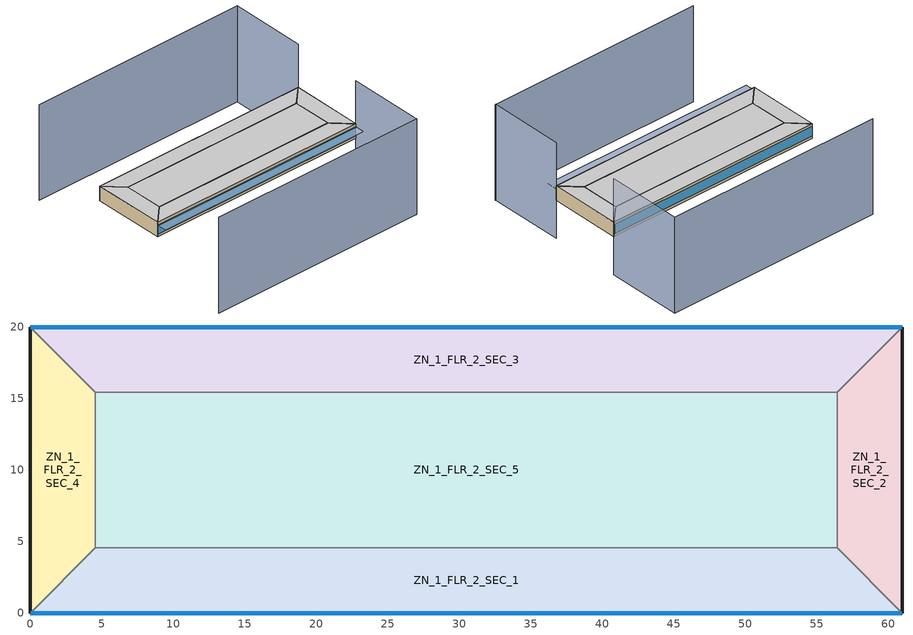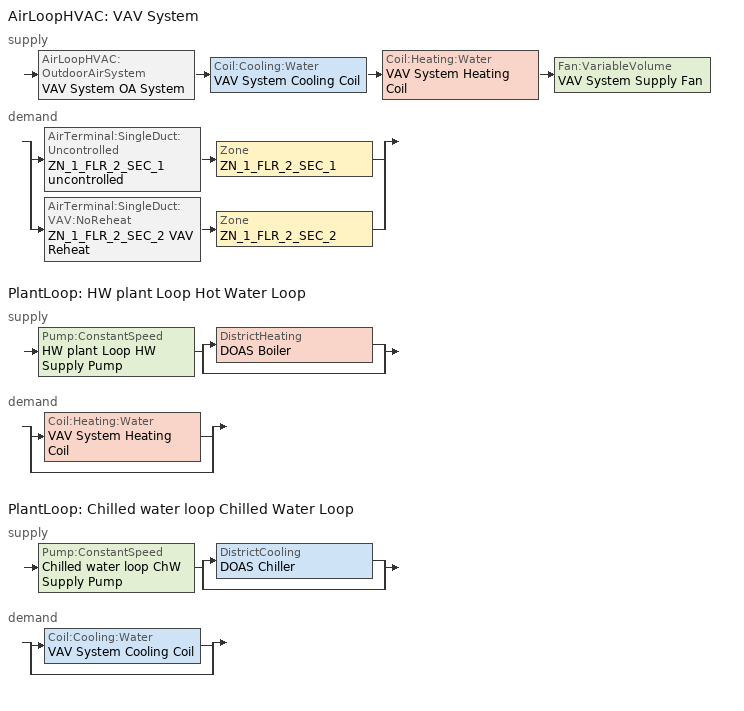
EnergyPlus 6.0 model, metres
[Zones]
ZN_1_FLR_2_SEC_1
 floor adiabatic (FLOOR_Radiant): 56.43,4.57 61,0 0,0 4.57,4.57 z8
 wall outside (Steel-Framed_R-13_Ext-wall): 0,0 61,0 z8:12
 wall to ZN_1_FLR_2_SEC_2 (Standard_Int-Wall): 61,0 56.43,4.57 z8:12
 wall to ZN_1_FLR_2_SEC_5 (Standard_Int-Wall): 56.43,4.57 4.57,4.57 z8:12
 wall to ZN_1_FLR_2_SEC_4 (Standard_Int-Wall): 4.57,4.57 0,0 z8:12
 window (std_window_UValue_6.809_SHGC_0.25_VT_0.25): 0.05,0 60.95,0 z8.75:11.25
 ceiling adiabatic (CEILING_Radiant): 0,0 61,0 56.43,4.57 4.57,4.57 z12
ZN_1_FLR_2_SEC_2
 floor adiabatic (FLOOR_Radiant): 61,20 61,0 56.43,4.57 56.43,15.43 z8
 wall outside (Steel-Framed_R-13_Ext-wall): 61,0 61,20 z8:12
 wall to ZN_1_FLR_2_SEC_3 (Standard_Int-Wall): 61,20 56.43,15.43 z8:12
 wall to ZN_1_FLR_2_SEC_5 (Standard_Int-Wall): 56.43,15.43 56.43,4.57 z8:12
 ceiling adiabatic (CEILING_Radiant): 61,20 56.43,15.43 56.43,4.57 61,0 z12
ZN_1_FLR_2_SEC_3
 floor adiabatic (FLOOR_Radiant): 61,20 56.43,15.43 4.57,15.43 0,20 z8
 wall outside (Steel-Framed_R-13_Ext-wall): 61,20 0,20 z8:12
 wall to ZN_1_FLR_2_SEC_5 (Standard_Int-Wall): 4.57,15.43 56.43,15.43 z8:12
 wall to ZN_1_FLR_2_SEC_4 (Standard_Int-Wall): 0,20 4.57,15.43 z8:12
 window (std_window_UValue_6.809_SHGC_0.25_VT_0.25_north): 60.95,20 0.05,20 z8.75:11.25
 ceiling adiabatic (CEILING_Radiant): 0,20 4.57,15.43 56.43,15.43 61,20 z12
ZN_1_FLR_2_SEC_4
 floor adiabatic (FLOOR_Radiant): 0,20 4.57,15.43 4.57,4.57 0,0 z8
 wall outside (Steel-Framed_R-13_Ext-wall): 0,20 0,0 z8:12
 wall to ZN_1_FLR_2_SEC_5 (Standard_Int-Wall): 4.57,4.57 4.57,15.43 z8:12
 ceiling adiabatic (CEILING_Radiant): 0,20 0,0 4.57,4.57 4.57,15.43 z12
ZN_1_FLR_2_SEC_5
 floor adiabatic (FLOOR_Radiant): 56.43,15.43 56.43,4.57 4.57,4.57 4.57,15.43 z8
 ceiling adiabatic (CEILING_Radiant): 4.57,15.43 4.57,4.57 56.43,4.57 56.43,15.43 z12
shading: 61.03,41 60.98,20 / 61.03,41 0.05,41 / 60.98,0 60.93,-21 / 61.03,-21 0.05,-21 z-2.55:24; 61,0 61,-2.72 0.05,-2.72 0.05,0 z11.25
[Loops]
AirLoopHVAC 'VAV System'
 supply: AirLoopHVAC:OutdoorAirSystem 'VAV System OA System' > Coil:Cooling:Water 'VAV System Cooling Coil' > Coil:Heating:Water 'VAV System Heating Coil' > Fan:VariableVolume 'VAV System Supply Fan'
 demand: split
  | AirTerminal:SingleDuct:Uncontrolled 'ZN_1_FLR_2_SEC_1 uncontrolled' > Zone 'ZN_1_FLR_2_SEC_1'
  | AirTerminal:SingleDuct:VAV:NoReheat 'ZN_1_FLR_2_SEC_2 VAV Reheat' > Zone 'ZN_1_FLR_2_SEC_2'
PlantLoop 'HW plant Loop Hot Water Loop'
 supply: Pump:ConstantSpeed 'HW plant Loop HW Supply Pump' > split
  | DistrictHeating 'DOAS Boiler'
  | bypass
 demand: split
  | Coil:Heating:Water 'VAV System Heating Coil'
  | bypass
PlantLoop 'Chilled water loop Chilled Water Loop'
 supply: Pump:ConstantSpeed 'Chilled water loop ChW Supply Pump' > split
  | DistrictCooling 'DOAS Chiller'
  | bypass
 demand: split
  | Coil:Cooling:Water 'VAV System Cooling Coil'
  | bypass
[Building]
VAV_w_rht: North Axis {deg}=0; Terrain=City; Loads Convergence Tolerance Value=0.04; Temperature Convergence Tolerance Value {deltaC}=0.2; Solar Distribution=FullInteriorAndExterior; Maximum Number of Warmup Days=25
[Site:Location]
New Delhi_Delhi_IND Design_Conditions: Latitude {deg}=28.58; Longitude {deg}=77.2; Time Zone {hr}=5.5; Elevation {m}=216
[SizingPeriod:DesignDay] Barometric Pressure {Pa}=98757; Rain Indicator=0; Snow Indicator=0; Day of Month=21; Daylight Saving Time Indicator=0; Humidity Indicating Type=WetBulb
Name | Maximum Dry-Bulb Temperature {C} | Daily Temperature Range {deltaC} | Humidity Indicating Conditions at Maximum Dry-Bulb | Wind Speed {m/s} | Wind Direction {deg} | Sky Clearness | Month | Day Type
New Delhi Ann Htg 99.6% Condns DB | 6.3 | 0 | 6.3 | 0.5 | 270 | 0 | 1 | WinterDesignDay
New Delhi Ann Clg .4% Condns DB=>MWB | 42 | 9.7 | 22.2 | 3.2 | 320 | 1 | 6 | SummerDesignDay
[Site:GroundTemperature:BuildingSurface]
23.067, 22.89, 23.12, 23.184, 23.193, 23.215, 23.234, 23.214, 23.239, 23.241, 23.244, 22.977
[Site:WaterMainsTemperature]
Calculation Method=CORRELATION; Annual Average Outdoor Air Temperature {C}=25.35; Maximum Difference In Monthly Average Outdoor Air Temperatures {deltaC}=9.1
[Material]
Name | Roughness | Thickness {m} | Conductivity {W/m-K} | Density {kg/m3} | Specific Heat {J/kg-K} | Thermal Absorptance | Solar Absorptance | Visible Absorptance
GP01 1/2 GYPSUM | Smooth | 0.0127 | 0.16 | 800 | 1090 | 0.9 | 0.7 | 0.5
Wall Insulation [1] | MediumRough | 0.0373 | 0.045 | 265 | 836.8 | 0.9 | 0.7 | 0.7
1/2IN Gypsum | Smooth | 0.0127 | 0.16 | 784.9 | 830 | 0.9 | 0.92 | 0.92
Std Wood 6inch | MediumSmooth | 0.15 | 0.12 | 540 | 1210 | 0.9 | 0.7 | 0.7
1inch heavyweight concrete | MediumRough | 0.025 | 1.95 | 2240 | 900
4inch heavyweight concrete | MediumRough | 0.1 | 1.95 | 2240 | 900
2inch lightweight concrete | MediumRough | 0.05 | 0.53 | 1280 | 840
[Material:NoMass]
MAT-SHEATH: Roughness=Rough; Thermal Resistance {m2-K/W}=0.3626; Thermal Absorptance=0.9; Solar Absorptance=0.7; Visible Absorptance=0.7
[WindowMaterial:Glazing]
Theoretical Glass [167]: Optical Data Type=SpectralAverage; Thickness {m}=0.003; Solar Transmittance at Normal Incidence=0.2374; Front Side Solar Reflectance at Normal Incidence=0.7126; Back Side Solar Reflectance at Normal Incidence=0.7126; Visible Transmittance at Normal Incidence=0.2512; Front Side Visible Reflectance at Normal Incidence=0.6988; Back Side Visible Reflectance at Normal Incidence=0.6988; Infrared Transmittance at Normal Incidence=0; Front Side Infrared Hemispherical Emissivity=0.985; Back Side Infrared Hemispherical Emissivity=0.985; Conductivity {W/m-K}=2.1073; Dirt Correction Factor for Solar and Visible Transmittance=1; Solar Diffusing=No
[Construction]
InteriorFurnishings: Std Wood 6inch
std_window_UValue_6.809_SHGC_0.25_VT_0.25; std_window_UValue_6.809_SHGC_0.25_VT_0.25_north: Theoretical Glass [167]
Standard_Int-Wall: GP01 1/2 GYPSUM, GP01 1/2 GYPSUM
Steel-Framed_R-13_Ext-wall: MAT-SHEATH, Wall Insulation [1], 1/2IN Gypsum
[Construction:InternalSource]
FLOOR_Radiant: 2, 2, 1, 0.15, 1inch heavyweight concrete, 4inch heavyweight concrete, 2inch lightweight concrete
CEILING_Radiant: 2, 2, 1, 0.15, 2inch lightweight concrete, 4inch heavyweight concrete, 1inch heavyweight concrete
[Zone] Type=1; Multiplier=1; Ceiling Height {m}=4; Volume {m3}=autocalculate; Part of Total Floor Area=Yes
ZN_1_FLR_2_SEC_1; ZN_1_FLR_2_SEC_2; ZN_1_FLR_2_SEC_3; ZN_1_FLR_2_SEC_4; ZN_1_FLR_2_SEC_5
[InternalMass] Construction=InteriorFurnishings
Name | Zone | Surface Area {m2}
ZN_1_FLR_2_SEC_1 Internal Mass | ZN_1_FLR_2_SEC_1 | 515.7702
ZN_1_FLR_2_SEC_2 Internal Mass | ZN_1_FLR_2_SEC_2 | 141.0302
ZN_1_FLR_2_SEC_3 Internal Mass | ZN_1_FLR_2_SEC_3 | 515.7702
ZN_1_FLR_2_SEC_4 Internal Mass | ZN_1_FLR_2_SEC_4 | 141.0302
ZN_1_FLR_2_SEC_5 Internal Mass | ZN_1_FLR_2_SEC_5 | 1126.4
[People] Number of People Schedule=BLDG_OCC_SCH; Number of People Calculation Method=People; Fraction Radiant=0.3; Sensible Heat Fraction=AUTOCALCULATE; Activity Level Schedule=ACTIVITY_SCH; Enable ASHRAE 55 Comfort Warnings=No; Mean Radiant Temperature Calculation Type=ZoneAveraged; Work Efficiency Schedule=WORK_EFF_SCH; Clothing Insulation Schedule=CLOTHING_SCH; Air Velocity Schedule=AIR_VELO_SCH; Thermal Comfort Model 1 Type=FANGER
Name | Zone or ZoneList | Number of People
ZN_1_FLR_2_SEC_1 People | ZN_1_FLR_2_SEC_1 | 25.7885
ZN_1_FLR_2_SEC_2 People | ZN_1_FLR_2_SEC_2 | 7.0515
ZN_1_FLR_2_SEC_3 People | ZN_1_FLR_2_SEC_3 | 25.7885
ZN_1_FLR_2_SEC_4 People | ZN_1_FLR_2_SEC_4 | 7.0515
ZN_1_FLR_2_SEC_5 People | ZN_1_FLR_2_SEC_5 | 56.32
[Lights] Schedule=BLDG_LIGHT_SCH; Design Level Calculation Method=Watts/Area; Watts per Zone Floor Area {W/m2}=10.764; Return Air Fraction=0; Fraction Radiant=0.2; Fraction Visible=0.2; Fraction Replaceable=1; Return Air Fraction Calculated from Plenum Temperature=No
Name | Zone or ZoneList
ZN_1_FLR_2_SEC_1_Lights | ZN_1_FLR_2_SEC_1
ZN_1_FLR_2_SEC_2_Lights | ZN_1_FLR_2_SEC_2
ZN_1_FLR_2_SEC_3_Lights | ZN_1_FLR_2_SEC_3
ZN_1_FLR_2_SEC_4_Lights | ZN_1_FLR_2_SEC_4
ZN_1_FLR_2_SEC_5_Lights | ZN_1_FLR_2_SEC_5
[ElectricEquipment] Schedule=BLDG_EQUIP_SCH; Design Level Calculation Method=EquipmentLevel; Fraction Latent=0; Fraction Radiant=0.5; Fraction Lost=0
Name | Zone or ZoneList | Design Level {W}
ZN_1_FLR_2_SEC_1_PlugMisc_Equip | ZN_1_FLR_2_SEC_1 | 2774.84
ZN_1_FLR_2_SEC_2_PlugMisc_Equip | ZN_1_FLR_2_SEC_2 | 758.7425
ZN_1_FLR_2_SEC_3_PlugMisc_Equip | ZN_1_FLR_2_SEC_3 | 2774.84
ZN_1_FLR_2_SEC_4_PlugMisc_Equip | ZN_1_FLR_2_SEC_4 | 758.7425
ZN_1_FLR_2_SEC_5_PlugMisc_Equip | ZN_1_FLR_2_SEC_5 | 6060.03
[ZoneInfiltration:DesignFlowRate] Schedule=INFIL_SCH; Design Flow Rate Calculation Method=Flow/Zone; Constant Term Coefficient=1; Temperature Term Coefficient=0; Velocity Term Coefficient=0; Velocity Squared Term Coefficient=0
Name | Zone or ZoneList | Design Flow Rate {m3/s}
ZN_1_FLR_2_SEC_1_Infiltration | ZN_1_FLR_2_SEC_1 | 0.0645
ZN_1_FLR_2_SEC_2_Infiltration | ZN_1_FLR_2_SEC_2 | 0.0176
ZN_1_FLR_2_SEC_3_Infiltration | ZN_1_FLR_2_SEC_3 | 0.0645
ZN_1_FLR_2_SEC_4_Infiltration | ZN_1_FLR_2_SEC_4 | 0.0176
ZN_1_FLR_2_SEC_5_Infiltration | ZN_1_FLR_2_SEC_5 | 0.1408
[Sizing:Zone] Zone Cooling Design Supply Air Temperature {C}=12.8; Zone Heating Design Supply Air Temperature {C}=50; Zone Cooling Design Supply Air Humidity Ratio {kg-H2O/kg-air}=0.008; Zone Heating Design Supply Air Humidity Ratio {kg-H2O/kg-air}=0.008; Outdoor Air Method=Flow/Person; Outdoor Air Flow per Person {m3/s}=0.00944; Cooling Design Air Flow Method=DesignDay; Cooling Design Air Flow Rate {m3/s}=0; Cooling Minimum Air Flow Fraction=0; Heating Design Air Flow Method=DesignDay; Heating Design Air Flow Rate {m3/s}=0; Heating Maximum Air Flow Fraction=0
ZN_1_FLR_2_SEC_1; ZN_1_FLR_2_SEC_2
[Sizing:System]
VAV System: Type of Load to Size On=Sensible; Design Outdoor Air Flow Rate {m3/s}=autosize; Minimum System Air Flow Ratio=0.3; Preheat Design Temperature {C}=7.2; Preheat Design Humidity Ratio {kg-H2O/kg-Air}=0.008; Precool Design Temperature {C}=11; Precool Design Humidity Ratio {kg-H2O/kg-Air}=0.008; Central Cooling Design Supply Air Temperature {C}=12.8; Central Heating Design Supply Air Temperature {C}=10; Sizing Option=NonCoincident; 100% Outdoor Air in Cooling=No; 100% Outdoor Air in Heating=No; Central Cooling Design Supply Air Humidity Ratio {kg-H2O/kg-Air}=0.008; Central Heating Design Supply Air Humidity Ratio {kg-H2O/kg-Air}=0.008; Cooling Design Air Flow Method=DesignDay; Cooling Design Air Flow Rate {m3/s}=0; Heating Design Air Flow Method=DesignDay; Heating Design Air Flow Rate {m3/s}=0
[Sizing:Plant]
Name | Loop Type | Design Loop Exit Temperature {C} | Loop Design Temperature Difference {deltaC}
HW plant Loop Hot Water Loop | Heating | 82 | 11
Chilled water loop Chilled Water Loop | Cooling | 7.22 | 6.67
[ZoneControl:Thermostat] Control Type Schedule=HVACTemplate-Always 4; Control 1=a_thermostat Dual SP Control
Name | Zone or ZoneList
ZN_1_FLR_2_SEC_1 Thermostat | ZN_1_FLR_2_SEC_1
ZN_1_FLR_2_SEC_2 Thermostat | ZN_1_FLR_2_SEC_2
[ThermostatSetpoint:DualSetpoint]
a_thermostat Dual SP Control: Heating Setpoint Temperature Schedule=HVACTemplate-Always 22; Cooling Setpoint Temperature Schedule=HVACTemplate-Always 24
[AirTerminal:SingleDuct:Uncontrolled]
ZN_1_FLR_2_SEC_1 uncontrolled: Availability Schedule=ALWAYS_ON; Maximum Air Flow Rate {m3/s}=autosize
[AirTerminal:SingleDuct:VAV:NoReheat]
ZN_1_FLR_2_SEC_2 VAV Reheat: Availability Schedule=HVACTemplate-Always 1; Maximum Air Flow Rate {m3/s}=autosize; Zone Minimum Air Flow Input Method=Constant; Constant Minimum Air Flow Fraction=0.2
[Zone equipment]
ZN_1_FLR_2_SEC_1: ZN_1_FLR_2_SEC_1 uncontrolled
ZN_1_FLR_2_SEC_2: ZN_1_FLR_2_SEC_2 VAV Reheat
[Fan:VariableVolume]
VAV System Supply Fan: Availability Schedule=HVACTemplate-Always 1; Fan Efficiency=0.7; Pressure Rise {Pa}=1000; Maximum Flow Rate {m3/s}=autosize; Fan Power Minimum Flow Rate Input Method=Fraction; Fan Power Minimum Flow Fraction=0.25; Motor Efficiency=0.9; Motor In Airstream Fraction=1; Fan Power Coefficient 1=0.350712; Fan Power Coefficient 2=0.308505; Fan Power Coefficient 3=-0.541374; Fan Power Coefficient 4=0.871988; Fan Power Coefficient 5=0
[Coil:Cooling:Water]
VAV System Cooling Coil: Availability Schedule=HVACTemplate-Always 1; Design Water Flow Rate {m3/s}=autosize; Design Air Flow Rate {m3/s}=autosize; Design Inlet Water Temperature {C}=autosize; Design Inlet Air Temperature {C}=autosize; Design Outlet Air Temperature {C}=autosize; Design Inlet Air Humidity Ratio {kg-H2O/kg-air}=autosize; Design Outlet Air Humidity Ratio {kg-H2O/kg-air}=autosize; Type of Analysis=DetailedAnalysis; Heat Exchanger Configuration=CrossFlow
[Coil:Heating:Water]
VAV System Heating Coil: Availability Schedule=HVACTemplate-Always 1; U-Factor Times Area Value {W/K}=autosize; Maximum Water Flow Rate {m3/s}=autosize; Performance Input Method=UFactorTimesAreaAndDesignWaterFlowRate; Rated Capacity {W}=autosize; Rated Inlet Water Temperature {C}=82.2; Rated Inlet Air Temperature {C}=16.6; Rated Outlet Water Temperature {C}=71.1; Rated Outlet Air Temperature {C}=32.2; Rated Ratio for Air and Water Convection=1
[Controller:WaterCoil] Control Variable=Temperature; Actuator Variable=Flow; Controller Convergence Tolerance {deltaC}=autosize; Maximum Actuated Flow {m3/s}=autosize; Minimum Actuated Flow {m3/s}=0
Name | Action
VAV System Cooling Coil Controller | Reverse
VAV System Heating Coil Controller | Normal
[Controller:OutdoorAir]
VAV System OA Controller: Minimum Outdoor Air Flow Rate {m3/s}=autosize; Maximum Outdoor Air Flow Rate {m3/s}=autosize; Economizer Control Type=NoEconomizer; Economizer Control Action Type=ModulateFlow; Lockout Type=NoLockout; Minimum Limit Type=ProportionalMinimum
[AirLoopHVAC]
VAV System: Design Supply Air Flow Rate {m3/s}=autosize
[Pump:ConstantSpeed] Rated Flow Rate {m3/s}=autosize; Rated Pump Head {Pa}=179352; Rated Power Consumption {W}=autosize; Motor Efficiency=0.9; Fraction of Motor Inefficiencies to Fluid Stream=0; Pump Control Type=Intermittent
HW plant Loop HW Supply Pump; Chilled water loop ChW Supply Pump
[DistrictCooling]
DOAS Chiller: Nominal Capacity {W}=1000000000000000
[DistrictHeating]
DOAS Boiler: Nominal Capacity {W}=1000000000000000
[PlantLoop] Fluid Type=Water; Maximum Loop Flow Rate {m3/s}=autosize; Minimum Loop Flow Rate {m3/s}=0; Plant Loop Volume {m3}=autosize; Load Distribution Scheme=Sequential; Plant Loop Demand Calculation Scheme=SingleSetpoint
Name | Plant Equipment Operation Scheme | Maximum Loop Temperature {C} | Minimum Loop Temperature {C} | Common Pipe Simulation
HW plant Loop Hot Water Loop | HW plant Loop Operation | 100 | 10
Chilled water loop Chilled Water Loop | Chilled water loop Chiller Operation | 98 | 1 | None
[PlantEquipmentList]
HW plant Loop All Equipment: DOAS Boiler
Chilled water loop All Chillers: DOAS Chiller
[PlantEquipmentOperation:CoolingLoad]
Chilled water loop Chiller Operation All Hours: Load Range 1 Lower Limit {W}=0; Load Range 1 Upper Limit {W}=1000000000000000; Range 1 Equipment List=Chilled water loop All Chillers
[PlantEquipmentOperation:HeatingLoad]
HW plant Loop Operation All Hours: Load Range 1 Lower Limit {W}=0; Load Range 1 Upper Limit {W}=1000000000000000; Range 1 Equipment List=HW plant Loop All Equipment
[PlantEquipmentOperationSchemes] Control Scheme 1 Schedule=HVACTemplate-Always 1
Name | Control Scheme 1
HW plant Loop Operation | HW plant Loop Operation All Hours
Chilled water loop Chiller Operation | Chilled water loop Chiller Operation All Hours
[AvailabilityManager:NightCycle]
VAV System Availability: Applicability Schedule=HVACTemplate-Always 1; Fan Schedule=HVACTemplate-Always 1; Control Type=StayOff; Thermostat Tolerance {deltaC}=1; Cycling Run Time {s}=3600
[SetpointManager:Scheduled] Control Variable=Temperature
Name | Schedule | Setpoint Node or NodeList
VAV System Cooling Supply Air Temp Manager | HVACTemplate-Always 12.8 | VAV System Supply Fan Outlet
VAV System Heating Supply Air Temp Manager | HVACTemplate-Always 10 | VAV System Supply Path Inlet
HW plant Loop HW Temp Manager | HVACTemplate-Always 82 | HW plant Loop HW Supply Outlet
Chilled water loop ChW Temp Manager | HVACTemplate-Always 7.22 | Chilled water loop ChW Supply Outlet
[SetpointManager:MixedAir] Control Variable=Temperature
Name | Setpoint Node or NodeList
VAV System Cooling Coil Air Temp Manager | VAV System Mixed Air Nodes
VAV System Heating Coil Air Temp Manager | VAV System Heating Coil Outlet
[Schedule:Compact]
INFIL_SCH: Through: 12/31, For: Weekdays SummerDesignDay, Until: 06:00, 1, Until: 22:00, 0, Until: 24:00, 1, For: Saturday WinterDesignDay, Until: 06:00, 1, Until: 18:00, 0, Until: 24:00, 1, For: Sunday Holidays AllOtherDays, Until: 24:00, 1
ALWAYS_ON; HVACTemplate-Always 1: Through: 12/31, For: AllDays, Until: 24:00, 1
ACTIVITY_SCH: Through: 12/31, For: AllDays, Until: 24:00, 120
WORK_EFF_SCH: Through: 12/31, For: AllDays, Until: 24:00, 0
AIR_VELO_SCH: Through: 12/31, For: AllDays, Until: 24:00, 0.2
CLOTHING_SCH: Through: 04/30, For: AllDays, Until: 24:00, 1, Through: 09/30, For: AllDays, Until: 24:00, 0.5, Through: 12/31, For: AllDays, Until: 24:00, 1
BLDG_LIGHT_SCH: Through: 12/31, For: Weekdays, Until: 05:00, 0.05, Until: 07:00, .715, Until: 09:00, .87, Until: 18:00, 0.9, Until: 19:00, .8984, Until: 20:00, .8838, Until: 22:00, .7425, Until: 23:00, .4074, Until: 24:00, .23, For: SummerDesignDay, Until: 24:00, 1, For: Saturday, Until: 06:00, 0.05, Until: 08:00, .05, Until: 12:00, .05, Until: 17:00, .05, Until: 24:00, 0.05, For: WinterDesignDay, Until: 24:00, 0, For: Sunday Holidays AllOtherDays, Until: 24:00, 0.05
BLDG_EQUIP_SCH: Through: 12/31, For: Weekdays, Until: 06:00, .1248, Until: 12:00, 0.9, Until: 13:00, 0.8, Until: 21:00, 0.9, Until: 23:00, .7, Until: 24:00, .2, For: SummerDesignDay, Until: 24:00, 1, For: Saturday, Until: 06:00, .12, Until: 08:00, .12, Until: 12:00, .12, Until: 17:00, .12, Until: 24:00, .12, For: WinterDesignDay, Until: 24:00, 0, For: Sunday Holidays AllOtherDays, Until: 24:00, .036
BLDG_OCC_SCH: Through: 12/31, For: Weekdays, Until: 06:00, 0, Until: 07:00, .63, Until: 08:00, .84, Until: 12:00, 0.95, Until: 13:00, 0.5, Until: 20:00, 0.95, Until: 21:00, .79, Until: 22:00, .63, Until: 24:00, 0.05, For: SummerDesignDay, Until: 06:00, 0, Until: 22:00, 1, Until: 24:00, 0.05, For: Saturday, Until: 06:00, 0, Until: 08:00, 0.1, Until: 12:00, .1, Until: 17:00, 0.1, Until: 19:00, 0, Until: 24:00, 0, For: WinterDesignDay, Until: 24:00, 0, For: Sunday Holidays AllOtherDays, Until: 06:00, 0, Until: 18:00, 0, Until: 24:00, 0
HVACTemplate-Always 4: Through: 12/31, For: AllDays, Until: 24:00, 4
HVACTemplate-Always 22: Through: 12/31, For: AllDays, Until: 24:00, 22
HVACTemplate-Always 24: Through: 12/31, For: AllDays, Until: 24:00, 24
HVACTemplate-Always 12.8: Through: 12/31, For: AllDays, Until: 24:00, 12.8
HVACTemplate-Always 10: Through: 12/31, For: AllDays, Until: 24:00, 10
HVACTemplate-Always 82: Through: 12/31, For: AllDays, Until: 24:00, 82
HVACTemplate-Always 7.22: Through: 12/31, For: AllDays, Until: 24:00, 7.22
